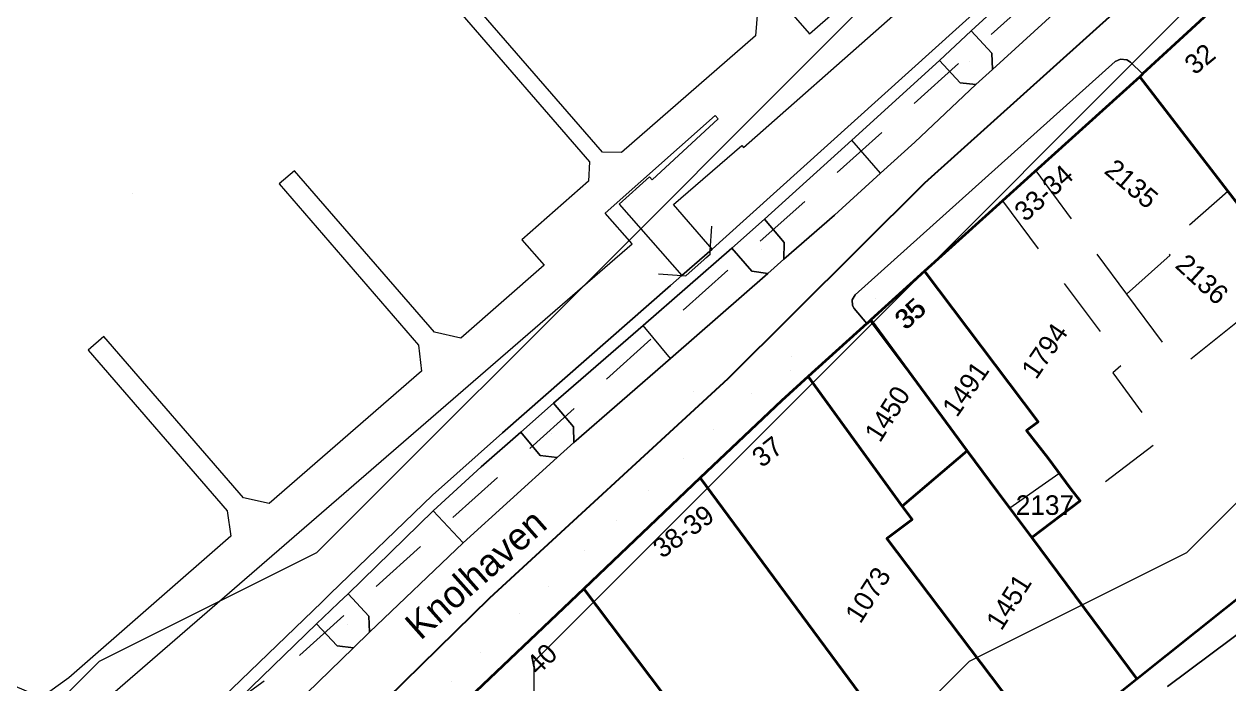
# Model space of a CAD drawing. Header units: metres. Extents: x 0 to 105485, y 0 to 425721.
# Drawn here: x 105114.1 to 105169.4, y 425471.5 to 425501.8 of the extents above; entities that cross this region are included whole.
import ezdxf
from ezdxf.enums import TextEntityAlignment as Align

# ---------------------------------------------------------------- set-up
doc = ezdxf.new("R2010")
doc.units = ezdxf.units.M
doc.header["$MEASUREMENT"] = 0
doc.linetypes.add('IE-TERREINAFSCHEIDING_KUNSTMATIG-SO', pattern=[11, 4, -1, 4, -2])
doc.linetypes.add('KG-PERCEEL-SO', pattern=[19, 5.5, -4, 5.5, -4])
for name, color, linetype, lineweight in [('B-XX-GK-KADEMUUR-G', 150, 'Continuous', 18), ('B-XX-GR-BOOM-G', 90, 'Continuous', 13), ('B-XX-IE-MEUBILAIR-G', 7, 'Continuous', 18), ('B-XX-IE-MEUBILAIR_WATERWEGMEUBILAIR-G', 150, 'Continuous', 18), ('B-XX-IE-TERREINAFSCHEIDING_KUNSTMATIG_HEKWERK-G', 20, 'IE-TERREINAFSCHEIDING_KUNSTMATIG-SO', 18), ('B-XX-KG-GRENS_PERCEEL-G', 150, 'KG-PERCEEL-SO', 18), ('B-XX-KG-GRENS_PERCEEL-T', 150, 'KG-PERCEEL-SO', 18), ('B-XX-KW-KUNSTWERK_STEIGER-G', 170, 'Continuous', 18), ('B-XX-OG-BEBOUWING-G', 7, 'Continuous', 35), ('B-XX-OG-BEBOUWING_HUISNUMMER-T', 7, 'Continuous', 18), ('B-XX-OG-BEBOUWING_STRAATNAAM-T', 7, 'Continuous', 18), ('B-XX-OG-GRENS-G', 7, 'Continuous', 18), ('B-XX-OG-WATER_HAVEN-G', 170, 'Continuous', 18), ('B-XX-VH-ONVERHARD_ZAND-G', 210, 'Continuous', 18), ('B-XX-VH-OPENVERHARDING-G', 90, 'Continuous', 18), ('B-XX-VH-OPENVERHARDING_STRAATBAKSTEEN-G', 90, 'Continuous', 18), ('B-XX-VW-MARKERING-G', 7, 'Continuous', 18)]:
    doc.layers.add(name, color=color, linetype=linetype, lineweight=lineweight)
doc.layers.add('GIS-WEGVAKKEN', color=2, linetype='Continuous')

msp = doc.modelspace()

# ---------------------------------------------------------------- linework, layer by layer
at = {"layer": 'B-XX-GK-KADEMUUR-G', "ltscale": 0.5}
for points in [[(105220.643, 425561.843), (105213.954, 425554.97), (105205.209, 425545.458), (105195.738, 425536.163), (105193.287, 425533.863), (105190.378, 425531.232), (105186.544, 425527.89), (105180.843, 425522.993), (105173.304, 425516.37), (105172.878, 425515.996), (105146.181, 425491.915), (105145.681, 425491.464), (105144.295, 425490.257), (105143.772, 425489.798), (105136.049, 425483.022), (105132.833, 425480.142), (105128.132, 425475.611), (105127.75, 425475.243), (105122.77, 425470.444), (105113.824, 425465.053)], [(105113.744, 425464.342), (105117.248, 425466.486), (105118.979, 425467.523), (105123.176, 425470.042), (105123.492, 425470.348), (105127.496, 425474.232), (105128.14, 425474.846), (105128.521, 425475.208), (105128.946, 425475.613), (105132.868, 425479.424), (105135.068, 425481.454), (105136.885, 425483.044), (105138.396, 425484.379), (105142.51, 425487.961), (105146.595, 425491.518), (105148.093, 425492.845), (105152.102, 425496.485), (105156.137, 425500.149), (105157.594, 425501.509), (105161.562, 425505.164)]]:
    msp.add_lwpolyline(points, dxfattribs=at)
at = {"layer": 'B-XX-GR-BOOM-G', "color": 0, "true_color": 0x604a38}
for points in [[(105157.532, 425500.108, 2.038), (105157.532, 425500.108, 4.838)], [(105147.979, 425491.429, 2.031), (105147.979, 425491.429, 4.831)], [(105138.293, 425482.97, 2.02), (105138.293, 425482.97, 4.82)], [(105128.908, 425474.217, 2.043), (105128.908, 425474.217, 4.843)]]:
    msp.add_polyline3d(points, dxfattribs=at)
at = {"layer": 'B-XX-IE-MEUBILAIR-G', "color": 0, "true_color": 0x604a38}
for points in [[(105153.19, 425489.187, 2.123), (105153.19, 425489.187, 3.623)], [(105149.328, 425486.541, 2.05), (105149.328, 425486.541, 5.05)], [(105149.277, 425485.868, 2.053), (105149.277, 425485.868, 3.553)], [(105144.82, 425484.921, 2.015), (105144.82, 425484.921, 3.515)], [(105147.498, 425484.824, 2.112), (105147.498, 425484.824, 5.112)], [(105145.756, 425483.162, 2.033), (105145.756, 425483.162, 5.033)], [(105144.362, 425481.836, 2.039), (105144.362, 425481.836, 5.039)], [(105142.78, 425480.372, 2.056), (105142.78, 425480.372, 5.056)], [(105141.301, 425478.992, 2.063), (105141.301, 425478.992, 5.063)], [(105139.803, 425477.619, 2.049), (105139.803, 425477.619, 5.049)], [(105138.15, 425475.96, 2.014), (105138.15, 425475.96, 5.014)], [(105136.816, 425474.701, 2.038), (105136.816, 425474.701, 5.038)], [(105135.043, 425472.889, 2.016), (105135.043, 425472.889, 5.016)], [(105133.686, 425471.568, 2.052), (105133.686, 425471.568, 5.052)]]:
    msp.add_polyline3d(points, dxfattribs=at)
at = {"layer": 'B-XX-IE-MEUBILAIR_WATERWEGMEUBILAIR-G', "color": 0, "true_color": 0x604a38}
for points in [[(105149.527, 425497.957, 0), (105149.527, 425497.957, 1.5)], [(105119.053, 425494.031, 0), (105119.053, 425494.031, 1.5)], [(105128.937, 425480.179, 0), (105128.937, 425480.179, 1.5)]]:
    msp.add_polyline3d(points, dxfattribs=at)
at = {"layer": 'B-XX-IE-TERREINAFSCHEIDING_KUNSTMATIG_HEKWERK-G', "ltscale": 0.5, "flags": 128}
msp.add_lwpolyline([(105143.224, 425490.336), (105144.295, 425490.257), (105144.482, 425490.243), (105145.589, 425491.237), (105145.599, 425491.392), (105145.675, 425492.516)], dxfattribs=at)
at = {"layer": 'B-XX-IE-TERREINAFSCHEIDING_KUNSTMATIG_HEKWERK-G', "color": 0, "ltscale": 0.5, "true_color": 0x8c7868}
msp.add_polyline3d([(105143.224, 425490.336, 1.935), (105144.295, 425490.257, 2.003), (105144.482, 425490.243, 2.002), (105145.589, 425491.237, 2.011), (105145.599, 425491.392, 2.01), (105145.675, 425492.516, 2.027)], dxfattribs=at)
at = {"layer": 'B-XX-KG-GRENS_PERCEEL-G', "ltscale": 0.5, "flags": 128}
for points in [[(105102.855, 425457.251), (105113.429, 425463.212), (105126.736, 425472.787), (105143.804, 425488.16), (105176.104, 425517.108), (105213.894, 425553.271), (105230.091, 425570.765), (105244.911, 425587.989), (105254.747, 425603.697)], [(105165.352, 425499.404), (105167.17, 425501.05), (105169.344, 425503.069)], [(105160.566, 425495.073), (105165.352, 425499.404)], [(105165.352, 425499.404), (105169.401, 425494.131)], [(105159.03, 425493.683), (105160.566, 425495.073)], [(105160.566, 425495.073), (105164.732, 425489.391)], [(105164.732, 425489.391), (105166.746, 425491.19), (105166.445, 425491.545), (105169.401, 425494.131)], [(105169.401, 425494.131), (105170.738, 425492.394)], [(105155.455, 425490.447), (105159.03, 425493.683)], [(105159.03, 425493.683), (105164.613, 425486.23), (105164.11, 425485.779), (105166.338, 425482.718), (105162.6, 425479.88)], [(105164.732, 425489.391), (105167.239, 425486.055), (105170.075, 425488.329), (105169.442, 425489.218), (105171.689, 425491.172), (105171.45, 425491.479)], [(105152.935, 425488.166), (105155.455, 425490.447)], [(105155.455, 425490.447), (105160.675, 425483.517), (105160.142, 425483.125)], [(105150.105, 425485.605), (105152.935, 425488.166)], [(105152.935, 425488.166), (105157.418, 425482.194)], [(105145.144, 425480.94), (105148.875, 425484.491), (105150.105, 425485.605)], [(105150.105, 425485.605), (105154.439, 425479.656)], [(105165.232, 425471.717), (105182.543, 425485.553)], [(105160.142, 425483.125), (105161.135, 425481.853), (105161.647, 425481.157)], [(105154.439, 425479.656), (105157.418, 425482.194)], [(105157.418, 425482.194), (105159.368, 425479.561)], [(105139.787, 425475.841), (105140.536, 425476.554), (105145.144, 425480.94)], [(105145.144, 425480.94), (105156.646, 425465.361)], [(105159.368, 425479.561), (105161.647, 425481.157)], [(105161.647, 425481.157), (105162.6, 425479.88)], [(105154.439, 425479.656), (105154.876, 425479.032), (105153.721, 425478.159), (105160.935, 425468.596)], [(105160.385, 425478.198), (105162.6, 425479.88)], [(105159.368, 425479.561), (105160.385, 425478.198)], [(105160.385, 425478.198), (105165.232, 425471.717)], [(105134.516, 425470.824), (105139.787, 425475.841)], [(105139.787, 425475.841), (105150.764, 425461.25)], [(105160.935, 425468.596), (105162.338, 425469.654), (105162.429, 425469.476), (105165.232, 425471.717)]]:
    msp.add_lwpolyline(points, dxfattribs=at)
at = {"layer": 'B-XX-KW-KUNSTWERK_STEIGER-G', "ltscale": 0.5}
for points in [[(105106.951, 425463.628), (105117.218, 425470.222), (105142.013, 425491.704), (105140.764, 425493.126), (105145.827, 425497.614), (105145.968, 425497.465), (105142.923, 425494.659), (105142.809, 425494.793), (105141.408, 425493.534), (105144.295, 425490.257), (105145.681, 425491.464), (105143.914, 425493.516), (105147.057, 425496.24), (105147.122, 425496.15), (105160.346, 425507.81), (105184.232, 425529.081), (105203.979, 425548.594), (105228.964, 425573.234)], [(105157.668, 425507.93), (105150.167, 425501.36), (105150.169, 425501.391), (105142.622, 425510.038)], [(105147.812, 425503.005), (105147.676, 425501.278), (105141.521, 425495.911), (105140.648, 425495.925), (105134.565, 425502.955)], [(105133.998, 425502.478), (105140.055, 425495.478), (105140.005, 425494.592), (105136.932, 425491.893), (105137.959, 425490.728), (105134.133, 425487.373), (105132.926, 425487.653), (105126.482, 425495.07), (105125.778, 425494.474), (105132.179, 425487.044), (105132.317, 425485.856), (105125.328, 425479.766), (105124.134, 425480.032), (105117.726, 425487.44), (105116.998, 425486.821), (105123.388, 425479.423), (105123.552, 425478.261), (105116.116, 425471.744), (105114.85, 425470.847), (105113.652, 425471.347)]]:
    msp.add_lwpolyline(points, dxfattribs=at)
at = {"layer": 'B-XX-OG-BEBOUWING-G', "ltscale": 0.5}
for points in [[(105165.345, 425499.399), (105169.401, 425494.131), (105170.808, 425492.311), (105171.892, 425493.191), (105171.128, 425494.145), (105174.264, 425496.613), (105169.333, 425503.081), (105168.75, 425502.543), (105168.741, 425502.535), (105168.094, 425501.937), (105168.09, 425501.933), (105165.481, 425499.524), (105165.473, 425499.517)], [(105175.994, 425494.366), (105175.709, 425494.749), (105172.572, 425492.34), (105171.892, 425493.191), (105170.808, 425492.311), (105169.401, 425494.131), (105165.345, 425499.399), (105160.504, 425495.017), (105159.03, 425493.683), (105155.455, 425490.447), (105160.675, 425483.517), (105160.142, 425483.125), (105161.135, 425481.853), (105162.159, 425480.462), (105162.6, 425479.88), (105160.385, 425478.198), (105165.218, 425471.705), (105173.313, 425478.175), (105182.543, 425485.553)], [(105160.385, 425478.198), (105162.6, 425479.88), (105162.159, 425480.462), (105161.135, 425481.853), (105160.142, 425483.125), (105160.675, 425483.517), (105155.455, 425490.447), (105152.981, 425488.208), (105157.418, 425482.194), (105158.826, 425480.286)], [(105154.429, 425479.647), (105157.418, 425482.194), (105152.981, 425488.208), (105152.808, 425488.051), (105152.801, 425488.045), (105150.105, 425485.605)], [(105154.429, 425479.647), (105150.105, 425485.605), (105148.875, 425484.491), (105145.144, 425480.94), (105156.646, 425465.361), (105160.935, 425468.596), (105153.721, 425478.159), (105154.876, 425479.032)], [(105160.385, 425478.198), (105158.826, 425480.286), (105157.418, 425482.194), (105154.429, 425479.647), (105154.876, 425479.032), (105153.721, 425478.159), (105160.935, 425468.596), (105162.338, 425469.654), (105162.429, 425469.476), (105165.218, 425471.705)], [(105145.144, 425480.94), (105139.787, 425475.841), (105144.08, 425470.157), (105150.793, 425461.27), (105154.431, 425463.812), (105156.646, 425465.361)], [(105144.08, 425470.157), (105139.787, 425475.841), (105134.516, 425470.824), (105134.977, 425470.138), (105137.802, 425465.937), (105141.298, 425468.287)]]:
    msp.add_lwpolyline(points, close=True, dxfattribs=at)
at = {"layer": 'B-XX-OG-GRENS-G'}
for points in [[(105217.5, 425562.5, 1.724), (105212.5, 425557.5, 1.99), (105207.5, 425552.5, 1.678), (105202.5, 425547.5, 1.775), (105197.5, 425542.5, 1.437), (105192.5, 425537.5, 0.812), (105187.5, 425532.5, 1.366), (105182.5, 425527.5, 1.066), (105177.5, 425522.5, 1.497), (105172.5, 425517.5, 1.227), (105162.5, 425512.5, 0.677), (105157.5, 425507.5, 1.118), (105152.5, 425502.5, 0.996), (105147.5, 425497.5, 0.531), (105142.5, 425492.5, 1.735), (105137.5, 425487.5, 0.768), (105132.5, 425482.5, 1.646), (105127.5, 425477.5, 0.874), (105117.5, 425472.5, 0.756), (105112.5, 425467.5, 0.587)], [(105197.5, 425502.5, 2.961), (105192.5, 425497.5, 2.887), (105187.5, 425492.5, 2.804), (105182.5, 425487.5, 2.73), (105172.5, 425482.5, 2.769), (105167.5, 425477.5, 2.655), (105157.5, 425472.5, 2.533), (105147.5, 425462.5, 2.47), (105142.5, 425457.5, 2.38), (105137.5, 425457.5, 2.344), (105137.5, 425472.5, 2.169), (105142.5, 425477.5, 2.144), (105147.5, 425482.5, 2.19), (105152.5, 425487.5, 2.09), (105157.5, 425492.5, 2.169), (105162.5, 425497.5, 2.192), (105167.5, 425502.5, 2.125)]]:
    msp.add_polyline3d(points, dxfattribs=at)
at = {"layer": 'B-XX-OG-WATER_HAVEN-G', "ltscale": 0.5}
msp.add_lwpolyline([(105113.824, 425465.053), (105122.77, 425470.444), (105127.75, 425475.243), (105128.132, 425475.611), (105132.833, 425480.142), (105136.049, 425483.022), (105143.772, 425489.798), (105144.295, 425490.257), (105145.681, 425491.464), (105146.181, 425491.915), (105172.878, 425515.996), (105173.304, 425516.37), (105180.843, 425522.993), (105186.544, 425527.89), (105190.378, 425531.232), (105193.287, 425533.863), (105195.738, 425536.163), (105205.209, 425545.458), (105213.954, 425554.97), (105220.643, 425561.843)], dxfattribs=at)
at = {"layer": 'B-XX-VH-ONVERHARD_ZAND-G', "ltscale": 0.5}
for points in [[(105157.594, 425501.509), (105156.137, 425500.149), (105157.096, 425499.114), (105157.813, 425499.034), (105158.583, 425499.737), (105158.548, 425500.485)], [(105148.093, 425492.845), (105146.595, 425491.518), (105147.514, 425490.457), (105148.248, 425490.339), (105148.98, 425491.011), (105148.992, 425491.779)], [(105138.396, 425484.379), (105136.885, 425483.044), (105137.781, 425481.969), (105138.564, 425481.887), (105139.326, 425482.567), (105139.311, 425483.291)], [(105128.946, 425475.613), (105128.521, 425475.208), (105128.14, 425474.846), (105127.496, 425474.232), (105128.445, 425473.215), (105129.197, 425473.121), (105129.939, 425473.848), (105129.902, 425474.586)]]:
    msp.add_lwpolyline(points, close=True, dxfattribs=at)
at = {"layer": 'B-XX-VH-OPENVERHARDING-G', "ltscale": 0.5}
for points in [[(105167.354, 425507.663), (105166.611, 425507.8), (105165.669, 425508.825), (105161.815, 425505.412), (105162.013, 425505.181), (105161.776, 425504.974), (105161.735, 425504.938), (105161.562, 425505.164), (105157.594, 425501.509), (105158.548, 425500.485), (105158.583, 425499.737), (105162.934, 425503.721)], [(105157.813, 425499.034), (105157.096, 425499.114), (105156.137, 425500.149), (105152.102, 425496.485), (105148.093, 425492.845), (105148.992, 425491.779), (105148.98, 425491.011), (105151.306, 425493.035), (105153.427, 425494.957), (105155.013, 425496.393)], [(105160.504, 425495.017), (105165.345, 425499.399), (105165.473, 425499.517), (105165.481, 425499.524), (105164.926, 425500.076), (105164.749, 425500.182), (105164.458, 425500.207), (105164.215, 425500.095), (105152.262, 425489.364), (105152.122, 425489.14), (105152.133, 425488.876), (105152.212, 425488.737), (105152.801, 425488.045), (105152.808, 425488.051), (105152.981, 425488.208), (105155.455, 425490.447), (105159.03, 425493.683)], [(105148.248, 425490.339), (105147.514, 425490.457), (105146.595, 425491.518), (105142.51, 425487.961), (105138.396, 425484.379), (105139.311, 425483.291), (105139.326, 425482.567), (105143.776, 425486.443)], [(105134.238, 425477.957), (105138.564, 425481.887), (105137.781, 425481.969), (105136.885, 425483.044), (105135.068, 425481.454), (105132.868, 425479.424), (105128.946, 425475.613), (105129.902, 425474.586), (105129.939, 425473.848)], [(105123.379, 425467.831), (105123.878, 425468.087), (105124.274, 425468.361), (105124.879, 425468.918), (105129.197, 425473.121), (105128.445, 425473.215), (105127.496, 425474.232), (105123.492, 425470.348), (105123.176, 425470.042), (105118.979, 425467.523), (105119.677, 425466.336), (105119.596, 425465.573)]]:
    msp.add_lwpolyline(points, close=True, dxfattribs=at)
for points in [[(105162.934, 425503.721), (105158.583, 425499.737), (105157.813, 425499.034), (105155.013, 425496.393), (105153.427, 425494.957), (105151.306, 425493.035), (105148.98, 425491.011), (105148.248, 425490.339), (105143.776, 425486.443), (105139.326, 425482.567), (105138.564, 425481.887), (105134.238, 425477.957), (105129.939, 425473.848), (105129.197, 425473.121), (105124.879, 425468.918), (105124.274, 425468.361), (105123.878, 425468.087), (105123.379, 425467.831), (105119.596, 425465.573), (105118.71, 425465.036), (105117.404, 425464.269), (105115.948, 425463.349), (105113.824, 425461.88)], [(105134.516, 425470.824), (105139.787, 425475.841), (105145.144, 425480.94), (105148.875, 425484.491), (105150.105, 425485.605), (105152.801, 425488.045), (105152.212, 425488.737), (105152.133, 425488.876), (105152.122, 425489.14), (105152.262, 425489.364), (105164.215, 425500.095), (105164.458, 425500.207), (105164.749, 425500.182), (105164.926, 425500.076), (105165.481, 425499.524), (105168.09, 425501.933)], [(105173.313, 425478.175), (105165.218, 425471.705), (105162.429, 425469.476)], [(105166.619, 425471.344), (105175.619, 425478.062)]]:
    msp.add_lwpolyline(points, dxfattribs=at)
at = {"layer": 'B-XX-VH-OPENVERHARDING_STRAATBAKSTEEN-G', "ltscale": 0.5}
msp.add_lwpolyline([(105175.619, 425478.062), (105166.619, 425471.344)], dxfattribs=at)
at = {"layer": 'B-XX-VW-MARKERING-G', "color": 0, "ltscale": 0.5, "true_color": 0x808080}
for points in [[(105153.427, 425494.957, 2.023), (105152.102, 425496.485, 2.005)], [(105143.776, 425486.443, 2.008), (105142.51, 425487.961, 1.982)], [(105134.238, 425477.957, 2.009), (105132.868, 425479.424, 2.009)]]:
    msp.add_polyline3d(points, dxfattribs=at)
at = {"layer": 'GIS-WEGVAKKEN'}
msp.add_lwpolyline([(105108, 425454), (105112.65, 425456.17), (105120.31, 425462.45), (105128.37, 425468.46), (105135.46, 425475.42), (105146.43, 425485.52), (105155.46, 425494.51), (105171.85, 425509.27), (105186.82, 425522.35), (105190.63, 425525.56), (105194.32, 425528.89), (105197.91, 425532.32), (105208.93, 425542.37), (105212.53, 425545.8), (105215.91, 425549.45), (105222.18, 425557.3), (105223.86, 425559.08), (105228.729, 425565.09)], dxfattribs=at)

# ---------------------------------------------------------------- texts
at = {"layer": 'B-XX-KG-GRENS_PERCEEL-T'}
for s, rotation, p in [('2135', 319.6, (105164.972, 425494.476)), ('2136', 317.5, (105168.216, 425490.085)), ('1794', 55.7, (105160.968, 425486.789)), ('1491', 55.1, (105157.336, 425485.043)), ('1450', 57.6, (105153.738, 425483.895)), ('1073', 57.5, (105152.843, 425475.565)), ('1451', 57.7, (105159.322, 425475.244))]:
    msp.add_text(s, height=0.9, rotation=rotation, dxfattribs=at).set_placement(p, align=Align.MIDDLE_CENTER)
msp.add_text('2137', height=0.9, dxfattribs=at).set_placement((105160.988, 425479.69), align=Align.MIDDLE_CENTER)
at = {"layer": 'B-XX-OG-BEBOUWING_HUISNUMMER-T'}
for s, rotation, p in [('32', 39.4, (105168.11, 425500.22)), ('33-34', 42.2, (105160.932, 425494.056)), ('35', 42.1, (105154.778, 425488.486)), ('35', 42.1, (105154.812, 425488.517)), ('37', 38.3, (105148.222, 425482.15)), ('38-39', 36.5, (105144.363, 425478.483)), ('40', 43.6, (105137.851, 425472.617))]:
    msp.add_text(s, height=0.9, rotation=rotation, dxfattribs=at).set_placement(p, align=Align.MIDDLE_CENTER)
at = {"layer": 'B-XX-OG-BEBOUWING_STRAATNAAM-T'}
msp.add_text('Knolhaven', height=1.25, rotation=41.6, dxfattribs=at).set_placement((105134.816, 425476.526), align=Align.MIDDLE_CENTER)

doc.saveas('drawing.dxf')
